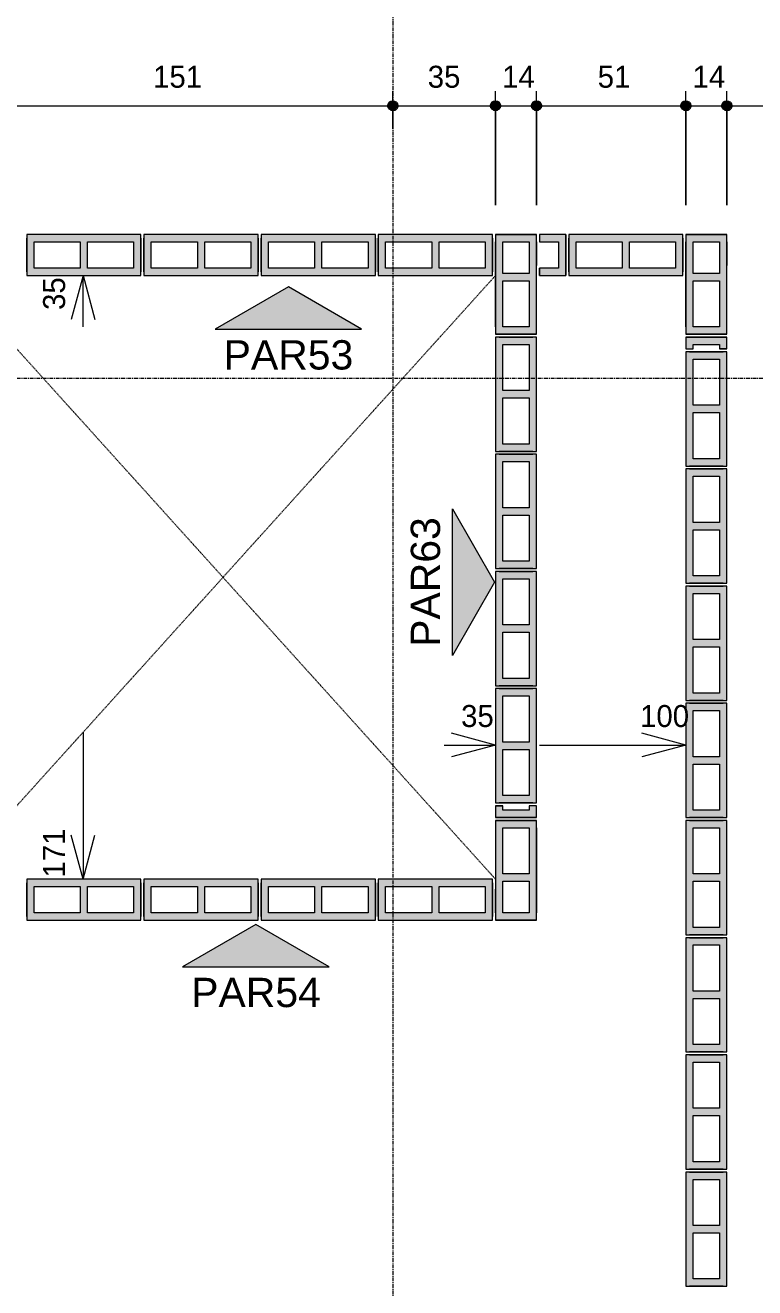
# Model space of a CAD drawing. Header units: centimetres. Extents: x 170 to 14001, y -2277 to 8860.
# Drawn here: x 11865.2 to 12114.2, y 124.7 to 555.7 of the extents above; entities that cross this region are included whole.
import ezdxf

# ---------------------------------------------------------------- set-up
doc = ezdxf.new("R2010")
doc.units = ezdxf.units.CM
doc.linetypes.add('Linha de eixo', pattern=[2.2225, 1.27, -0.3175, 0.3175, -0.3175])
doc.linetypes.add('Projeção', pattern=[0.396875, 0.238125, -0.15875])
for name, color, linetype, lineweight, true_color in [('A-ANNO-DIMS-1', 1, 'Continuous', 9, 0xff0000), ('G-ANNO-SYMB-1', 251, 'Continuous', 9, 0x646464), ('S-BEAM-1', 136, 'Continuous', 9, 0x008080), ('S-BEAM-3', 9, 'Continuous', 9, 0xc0c0c0), ('S-BEAM-7', 116, 'Continuous', 9, 0x008040), ('S-BEAM-8', 142, 'Continuous', 9, 0x0080c0)]:
    doc.layers.add(name, color=color, linetype=linetype, lineweight=lineweight, true_color=true_color)
for name, color, linetype, lineweight in [('A-ANNO-DIMS-50', 7, 'Continuous', 9), ('A-DETL-GENF', 7, 'Continuous', 9), ('A-FLOR-OVHD', 7, 'Projeção', 9), ('G-ANNO-SYMB', 7, 'Continuous', 9), ('S-BEAM', 7, 'Continuous', 9), ('S-BEAM-2', 7, 'Continuous', 13), ('S-GRID-1', 7, 'Linha de eixo', 9)]:
    doc.layers.add(name, color=color, linetype=linetype, lineweight=lineweight)
doc.styles.add('Arial', font='arial.ttf', dxfattribs={"height": 10})
doc.styles.add('Bahnschrift_12', font='', dxfattribs={"height": 7.5})
doc.styles.get('Bahnschrift_12').set_extended_font_data('Bahnschrift')
doc.dimstyles.new('COTA_ACUMULADA', dxfattribs={"dimscale": 30.48, "dimtxt": 8.33133, "dimasz": 0.049213, "dimexe": 0, "dimexo": 0.0625, "dimgap": 0.131234, "dimtad": 0, "dimjust": 2, "dimdec": 0, "dimzin": 0, "dimdsep": 46, "dimtxsty": 'Bahnschrift_12', "dimblk1": 'NONE', "dimblk2": 'OPEN30', "dimsah": 1, "dimcen": 0.09, "dimse1": 1, "dimsd1": 1, "dimazin": 0, "dimtfac": 1, "dimtdec": 4, "dimtix": 1, "dimtmove": 2, "dimatfit": 3, "dimfxl": 0, "dimfxlon": 1, "dimtvp": 1, "dimtolj": 1, "dimtzin": 0, "dimarcsym": 2})
doc.dimstyles.new('Linear_-_2_mm_Arial', dxfattribs={"dimscale": 30.48, "dimtxt": 8.33133, "dimasz": 0.393701, "dimexe": 0.164042, "dimexo": 0.328084, "dimgap": 0.131234, "dimtad": 1, "dimdec": 0, "dimzin": 0, "dimdsep": 46, "dimtxsty": 'Bahnschrift_12', "dimblk1": 'DOTSMALL', "dimblk2": 'DOTSMALL', "dimsah": 1, "dimcen": 0.09, "dimdle": 0.164042, "dimazin": 0, "dimtfac": 1, "dimtdec": 4, "dimtix": 1, "dimtmove": 0, "dimatfit": 3, "dimfxl": 1, "dimtvp": 1, "dimtolj": 1, "dimtzin": 0, "dimarcsym": 2})

# ---------------------------------------------------------------- blocks, each defined once
blk = doc.blocks.new('LEONE - BLOCO 14X39X19 - LEONE - BLOCO 14X39X19-V1-COBERTURA - MODULAÇÃO 1ª FIADA')
at = {"layer": 'S-BEAM-3'}
h = blk.add_hatch(color=256, dxfattribs=at)
h.paths.add_polyline_path([(-19.5, -7), (19.5, -7), (19.5, 7), (-19.5, 7), (-19.5, -4.5)])
h.paths.add_polyline_path([(1.25, -4.5), (1.25, 4.5), (17, 4.5), (17, -4.5)])
h.paths.add_polyline_path([(-1.25, -4.5), (-17, -4.5), (-17, 4.5), (-1.25, 4.5), (-1.25, -4.16)])
at = {"layer": 'A-DETL-GENF'}
for p, q in [((19.5, 7), (-19.5, 7)), ((-19.5, 7), (-19.5, 0)), ((-17, -4.5), (-17, 4.5)), ((-17, 4.5), (-1.25, 4.5)), ((-1.25, 4.5), (-1.25, -4.5)), ((1.25, -4.5), (1.25, 4.5)), ((1.25, 4.5), (17, 4.5)), ((17, 4.5), (17, -4.5)), ((19.5, 0), (19.5, 7)), ((-19.5, 0), (-19.5, -7)), ((19.5, -7), (19.5, 0)), ((-19.5, -7), (19.5, -7)), ((-1.25, -4.5), (-17, -4.5)), ((17, -4.5), (1.25, -4.5))]:
    blk.add_line(p, q, dxfattribs=at)
at = {"layer": 'S-BEAM-2'}
for p, q in [((-19.5, 7), (-19.5, -7)), ((19.5, 7), (-19.5, 7)), ((-19.5, 7), (-19.5, -7)), ((-19.5, -5.75), (-19.5, 5.75)), ((19.5, -7), (19.5, 7)), ((19.5, -7), (19.5, 7)), ((19.5, 5.75), (19.5, -5.75)), ((-19.5, -7), (19.5, -7))]:
    blk.add_line(p, q, dxfattribs=at)
at = {"layer": 'S-BEAM-3'}
for p, q in [((-17, 4.5), (-1.25, 4.5)), ((-17, -4.5), (-17, 4.5)), ((-1.25, 4.5), (-1.25, -4.5)), ((1.25, 4.5), (17, 4.5)), ((1.25, -4.5), (1.25, 4.5)), ((17, 4.5), (17, -4.5)), ((-1.25, -4.5), (-17, -4.5)), ((17, -4.5), (1.25, -4.5))]:
    blk.add_line(p, q, dxfattribs=at)
blk = doc.blocks.new('LEONE - BLOCO 14X39X19 - LEONE - BLOCO 14X39X19-554799-COBERTURA - MODULAÇÃO 1ª FIADA')
at = {"layer": 'S-BEAM-3'}
h = blk.add_hatch(color=256, dxfattribs=at)
h.paths.add_polyline_path([(-13.95, -7), (19.5, -7), (19.5, 7), (-19.5, 7), (-19.5, -7)])
h.paths.add_polyline_path([(-13.95, -4.5), (-17, -4.5), (-17, 4.5), (-1.25, 4.5), (-1.25, -4.5)])
h.paths.add_polyline_path([(1.25, -4.5), (1.25, 4.5), (17, 4.5), (17, -4.5)])
at = {"layer": 'A-DETL-GENF'}
for p, q in [((19.5, 7), (-19.5, 7)), ((-19.5, 7), (-19.5, 0)), ((-17, -4.5), (-17, 4.5)), ((-17, 4.5), (-1.25, 4.5)), ((-1.25, 4.5), (-1.25, -4.5)), ((1.25, -4.5), (1.25, 4.5)), ((1.25, 4.5), (17, 4.5)), ((17, 4.5), (17, -4.5)), ((19.5, 0), (19.5, 7)), ((-19.5, 0), (-19.5, -7)), ((19.5, -7), (19.5, 0)), ((-19.5, -7), (19.5, -7)), ((-1.25, -4.5), (-17, -4.5)), ((17, -4.5), (1.25, -4.5))]:
    blk.add_line(p, q, dxfattribs=at)
at = {"layer": 'S-BEAM-2'}
for p, q in [((-19.5, 7), (-19.5, -7)), ((19.5, 7), (-19.5, 7)), ((-19.5, 7), (-19.5, -7)), ((-19.5, -5.75), (-19.5, 5.75)), ((19.5, -7), (19.5, 7)), ((19.5, -7), (19.5, 7)), ((19.5, 5.75), (19.5, -5.75)), ((-19.5, -7), (19.5, -7))]:
    blk.add_line(p, q, dxfattribs=at)
at = {"layer": 'S-BEAM-3'}
for p, q in [((-17, 4.5), (-1.25, 4.5)), ((-17, -4.5), (-17, 4.5)), ((-1.25, 4.5), (-1.25, -4.5)), ((1.25, 4.5), (17, 4.5)), ((1.25, -4.5), (1.25, 4.5)), ((17, 4.5), (17, -4.5)), ((-1.25, -4.5), (-17, -4.5)), ((17, -4.5), (1.25, -4.5))]:
    blk.add_line(p, q, dxfattribs=at)
blk = doc.blocks.new('LEONE - BLOCO 14x34x19 - LEONE - BLOCO 14x34x19-V2-COBERTURA - MODULAÇÃO 1ª FIADA')
at = {"layer": 'S-BEAM-8'}
h = blk.add_hatch(color=256, dxfattribs=at)
h.paths.add_polyline_path([(-14.5, 0), (-14.5, -7), (19.5, -7), (19.5, 7), (-14.5, 7), (-14.5, 4.5)])
h.paths.add_polyline_path([(-12, -4.5), (-12, 4.5), (-1.25, 4.5), (-1.25, -4.5)])
h.paths.add_polyline_path([(1.25, -4.5), (1.25, 4.5), (17, 4.5), (17, -4.5), (2.5, -4.5)])
at = {"layer": 'A-DETL-GENF'}
for p, q in [((-14.5, 7), (-14.5, 0)), ((2.5, 7), (-14.5, 7)), ((-12, -4.5), (-12, 4.5)), ((-12, 4.5), (-1.25, 4.5)), ((-1.25, 4.5), (-1.25, -4.5)), ((1.25, 4.5), (17, 4.5)), ((1.25, -4.5), (1.25, 4.5)), ((19.5, 7), (2.5, 7)), ((17, 4.5), (17, -4.5)), ((19.5, 0), (19.5, 7)), ((-14.5, 0), (-14.5, -7)), ((19.5, -7), (19.5, 0)), ((-14.5, -7), (2.5, -7)), ((-1.25, -4.5), (-12, -4.5)), ((17, -4.5), (1.25, -4.5)), ((2.5, -7), (19.5, -7))]:
    blk.add_line(p, q, dxfattribs=at)
at = {"layer": 'S-BEAM-2'}
for p, q in [((-14.5, 7), (-14.5, -7)), ((19.5, 7), (-14.5, 7)), ((-14.5, 7), (-14.5, -7)), ((-14.5, -7), (-14.5, 6.8804)), ((-14.5, 5.75), (-14.5, -5.75)), ((-14.5, -5.75), (-14.5, 5.75)), ((-12, 7), (-3.9375, 7)), ((-12, 7), (-3.9375, 7)), ((17, 7), (-12, 7)), ((19.5, -7), (19.5, 7)), ((19.5, 7), (19.5, -7)), ((19.5, -7), (19.5, 7)), ((19.5, -5.75), (19.5, 5.75)), ((19.5, 5.75), (19.5, -5.75)), ((-14.5, -7), (19.5, -7)), ((-12, -7), (-3.9375, -7)), ((-12, -7), (-3.9375, -7)), ((17, -7), (-12, -7))]:
    blk.add_line(p, q, dxfattribs=at)
at = {"layer": 'S-BEAM-3'}
for p, q in [((-12, 4.5), (-1.25, 4.5)), ((-12, -4.5), (-12, 4.5)), ((-1.25, 4.5), (-1.25, -4.5)), ((1.25, 4.5), (17, 4.5)), ((1.25, -4.5), (1.25, 4.5)), ((17, 4.5), (17, -4.5)), ((-1.25, -4.5), (-12, -4.5)), ((17, -4.5), (1.25, -4.5))]:
    blk.add_line(p, q, dxfattribs=at)
blk = doc.blocks.new('LEONE - BLOCO 14x34x19 - LEONE - BLOCO 14x34x19-V3-COBERTURA - MODULAÇÃO 1ª FIADA')
at = {"layer": 'S-BEAM-8'}
h = blk.add_hatch(color=256, dxfattribs=at)
h.paths.add_polyline_path([(19.5, 4.069), (19.5, 7), (-14.5, 7), (-14.5, -7), (19.5, -7), (19.5, 0)])
h.paths.add_polyline_path([(17, 4.5), (17, -4.5), (1.25, -4.5), (1.25, 4.5), (10.5461, 4.5)])
h.paths.add_polyline_path([(-1.25, -4.5), (-12, -4.5), (-12, 4.5), (-1.25, 4.5)])
at = {"layer": 'A-DETL-GENF'}
for p, q in [((-14.5, 7), (-14.5, 0)), ((2.5, 7), (-14.5, 7)), ((-12, -4.5), (-12, 4.5)), ((-12, 4.5), (-1.25, 4.5)), ((-1.25, 4.5), (-1.25, -4.5)), ((1.25, 4.5), (17, 4.5)), ((1.25, -4.5), (1.25, 4.5)), ((19.5, 7), (2.5, 7)), ((17, 4.5), (17, -4.5)), ((19.5, 0), (19.5, 7)), ((-14.5, 0), (-14.5, -7)), ((19.5, -7), (19.5, 0)), ((-14.5, -7), (2.5, -7)), ((-1.25, -4.5), (-12, -4.5)), ((17, -4.5), (1.25, -4.5)), ((2.5, -7), (19.5, -7))]:
    blk.add_line(p, q, dxfattribs=at)
at = {"layer": 'S-BEAM-2'}
for p, q in [((-14.5, 7), (-14.5, -7)), ((19.5, 7), (-14.5, 7)), ((-14.5, 7), (-14.5, -7)), ((-14.5, -7), (-14.5, 6.8804)), ((-14.5, 5.75), (-14.5, -5.75)), ((-14.5, -5.75), (-14.5, 5.75)), ((-12, 7), (-3.9375, 7)), ((-12, 7), (-3.9375, 7)), ((17, 7), (-12, 7)), ((19.5, -7), (19.5, 7)), ((19.5, 7), (19.5, -7)), ((19.5, -7), (19.5, 7)), ((19.5, -5.75), (19.5, 5.75)), ((19.5, 5.75), (19.5, -5.75)), ((-14.5, -7), (19.5, -7)), ((-12, -7), (-3.9375, -7)), ((-12, -7), (-3.9375, -7)), ((17, -7), (-12, -7))]:
    blk.add_line(p, q, dxfattribs=at)
at = {"layer": 'S-BEAM-3'}
for p, q in [((-12, 4.5), (-1.25, 4.5)), ((-12, -4.5), (-12, 4.5)), ((-1.25, 4.5), (-1.25, -4.5)), ((1.25, 4.5), (17, 4.5)), ((1.25, -4.5), (1.25, 4.5)), ((17, 4.5), (17, -4.5)), ((-1.25, -4.5), (-12, -4.5)), ((17, -4.5), (1.25, -4.5))]:
    blk.add_line(p, q, dxfattribs=at)
blk = doc.blocks.new('LEONE - BLOCO 14x09x19 - LEONE - BLOCO 14x09x19-535447-COBERTURA - MODULAÇÃO 1ª FIADA')
at = {"layer": 'S-BEAM-1'}
blk.add_hatch(color=256, dxfattribs=at).paths.add_polyline_path([(-2, 7), (-4.5, 7), (-4.5, -7), (4.5, -7), (4.5, -4.5), (-2, -4.5), (-2, 4.5), (4.5, 4.5), (4.5, 7), (0, 7)])
at = {"layer": 'A-DETL-GENF'}
for p, q in [((-4.5, 7), (-4.5, 0)), ((0, 7), (-4.5, 7)), ((-2, -4.5), (-2, 4.5)), ((-2, 4.5), (4.5, 4.5)), ((4.5, 7), (0, 7)), ((4.5, 4.5), (4.5, 7)), ((-4.5, 0), (-4.5, -7)), ((-4.5, -7), (0, -7)), ((4.5, -4.5), (-2, -4.5)), ((0, -7), (4.5, -7)), ((4.5, -7), (4.5, -4.5))]:
    blk.add_line(p, q, dxfattribs=at)
at = {"layer": 'S-BEAM-2'}
for p, q in [((4.5, 7), (-4.5, 7)), ((-4.5, 7), (-4.5, -7)), ((-4.5, -7), (-4.5, 7)), ((-4.5, 5.75), (-4.5, -5.75)), ((-4.5, -5.75), (-4.5, 5.75)), ((4.5, 7), (4.5, 4.5)), ((-4.5, -7), (4.5, -7)), ((4.5, -7), (4.5, -4.5))]:
    blk.add_line(p, q, dxfattribs=at)
at = {"layer": 'S-BEAM-3'}
for p, q in [((-2, 4.5), (4.5, 4.5)), ((-2, -4.5), (-2, 4.5)), ((4.5, -4.5), (-2, -4.5))]:
    blk.add_line(p, q, dxfattribs=at)
blk = doc.blocks.new('LEONE - BLOCO 14x04x19 - LEONE - BLOCO 14x04x19-533013-COBERTURA - MODULAÇÃO 1ª FIADA')
at = {"layer": 'S-BEAM-7'}
blk.add_hatch(color=256, dxfattribs=at).paths.add_polyline_path([(-2.5, 0), (-2.5, -7), (1.5, -7), (1.5, -4.5), (0, -4.5), (0, 4.5), (1.5, 4.5), (1.5, 7), (-2.5, 7), (-2.5, 0.97)])
at = {"layer": 'A-DETL-GENF'}
for p, q in [((1.5, 7), (-2.5, 7)), ((-2.5, 7), (-2.5, 0)), ((0, 4.5), (1.5, 4.5)), ((0, -4.5), (0, 4.5)), ((1.5, 4.5), (1.5, 7)), ((-2.5, 0), (-2.5, -7)), ((-2.5, -7), (1.5, -7)), ((1.5, -4.5), (0, -4.5)), ((1.5, -7), (1.5, -4.5))]:
    blk.add_line(p, q, dxfattribs=at)
at = {"layer": 'S-BEAM-2'}
for p, q in [((1.5, 7), (-2.5, 7)), ((-2.5, -7), (-2.5, 7)), ((1.5, 7), (1.5, 4.5)), ((-2.5, -7), (1.5, -7)), ((1.5, -7), (1.5, -4.5))]:
    blk.add_line(p, q, dxfattribs=at)
at = {"layer": 'S-BEAM-3'}
for p, q in [((0, -4.5), (0, 4.5)), ((0, 4.5), (1.5, 4.5)), ((1.5, -4.5), (0, -4.5))]:
    blk.add_line(p, q, dxfattribs=at)
blk = doc.blocks.new('Elevação - Número de detalhe-142644-COBERTURA - MODULAÇÃO 1ª FIADA')
at = {"layer": 'G-ANNO-SYMB-1'}
blk.add_hatch(color=256, dxfattribs=at).paths.add_polyline_path([(0.5, 0), (-0.5, 0), (0, 0.2887)])
at = {"layer": 'G-ANNO-SYMB'}
for p, q in [((0, 0.2887), (-0.5, 0)), ((0.5, 0), (0, 0.2887)), ((-0.5, 0), (0.5, 0))]:
    blk.add_line(p, q, dxfattribs=at)
blk = doc.blocks.new('DIMBLOCK59-COBERTURA - MODULAÇÃO 1ª FIADA')
at = {"layer": 'A-ANNO-DIMS-50', "lineweight": 35, "true_color": 0xff0000}
h = blk.add_hatch(color=1, dxfattribs=at)
edge = h.paths.add_edge_path()
edge.add_arc((11839.73, 528.21), 1.5, 0, 360)
h = blk.add_hatch(color=1, dxfattribs=at)
edge = h.paths.add_edge_path()
edge.add_arc((11990.73, 528.21), 1.5, 0, 360)
at = {"layer": 'A-ANNO-DIMS-50', "color": 1, "true_color": 0xff0000}
for p, q in [((11839.73, 499.76), (11839.73, 533.21)), ((11990.73, 520.33), (11990.73, 533.21)), ((11839.73, 528.21), (11990.73, 528.21)), ((11839.73, 528.21), (11839.73, 499.76)), ((11990.73, 528.21), (11990.73, 520.33))]:
    blk.add_line(p, q, dxfattribs=at)
at = {"layer": 'A-ANNO-DIMS-50', "color": 1, "lineweight": 35, "true_color": 0xff0000}
for centre in [(11839.73, 528.21), (11990.73, 528.21)]:
    blk.add_circle(centre, 1.5, dxfattribs=at)
at = {"layer": 'A-ANNO-DIMS-50', "color": 0, "insert": (11908.86, 541.86), "char_height": 7.5, "width": 15.2994, "attachment_point": 1, "line_spacing_factor": 1.009858, "style": 'Bahnschrift_12'}
blk.add_mtext('151', dxfattribs=at)
blk = doc.blocks.new('_DotSmall')
at = {"color": 0, "linetype": 'ByBlock', "const_width": 0.5}
blk.add_lwpolyline([(-0.0625, 0, 1), (0.0625, 0, 1)], format="xyb", close=True, dxfattribs=at)
blk = doc.blocks.new('DIMBLOCK60-COBERTURA - MODULAÇÃO 1ª FIADA')
at = {"layer": 'A-ANNO-DIMS-50', "lineweight": 35, "true_color": 0xff0000}
h = blk.add_hatch(color=1, dxfattribs=at)
edge = h.paths.add_edge_path()
edge.add_arc((11990.73, 528.21), 1.5, 0, 360)
h = blk.add_hatch(color=1, dxfattribs=at)
edge = h.paths.add_edge_path()
edge.add_arc((12025.73, 528.21), 1.5, 0, 360)
at = {"layer": 'A-ANNO-DIMS-50', "color": 1, "true_color": 0xff0000}
for p, q in [((11990.73, 520.33), (11990.73, 533.21)), ((12025.73, 494.24), (12025.73, 533.21)), ((11990.73, 528.21), (12025.73, 528.21)), ((11990.73, 528.21), (11990.73, 520.33)), ((12025.73, 528.21), (12025.73, 494.24))]:
    blk.add_line(p, q, dxfattribs=at)
at = {"layer": 'A-ANNO-DIMS-50', "color": 1, "lineweight": 35, "true_color": 0xff0000}
for centre in [(11990.73, 528.21), (12025.73, 528.21)]:
    blk.add_circle(centre, 1.5, dxfattribs=at)
at = {"layer": 'A-ANNO-DIMS-50', "color": 0, "insert": (12002.61, 541.86), "char_height": 7.5, "width": 13.4816, "attachment_point": 1, "line_spacing_factor": 1.009858, "style": 'Bahnschrift_12'}
blk.add_mtext('35', dxfattribs=at)
blk = doc.blocks.new('DIMBLOCK61-COBERTURA - MODULAÇÃO 1ª FIADA')
at = {"layer": 'A-ANNO-DIMS-50', "lineweight": 35, "true_color": 0xff0000}
h = blk.add_hatch(color=1, dxfattribs=at)
edge = h.paths.add_edge_path()
edge.add_arc((12025.73, 528.21), 1.5, 0, 360)
h = blk.add_hatch(color=1, dxfattribs=at)
edge = h.paths.add_edge_path()
edge.add_arc((12039.73, 528.21), 1.5, 0, 360)
at = {"layer": 'A-ANNO-DIMS-50', "color": 1, "true_color": 0xff0000}
for p, q in [((12025.73, 494.24), (12025.73, 533.21)), ((12039.73, 494.24), (12039.73, 533.21)), ((12025.73, 528.21), (12039.73, 528.21)), ((12025.73, 528.21), (12025.73, 494.24)), ((12039.73, 528.21), (12039.73, 494.24))]:
    blk.add_line(p, q, dxfattribs=at)
at = {"layer": 'A-ANNO-DIMS-50', "color": 1, "lineweight": 35, "true_color": 0xff0000}
for centre in [(12025.73, 528.21), (12039.73, 528.21)]:
    blk.add_circle(centre, 1.5, dxfattribs=at)
at = {"layer": 'A-ANNO-DIMS-50', "color": 0, "insert": (12028, 541.86), "char_height": 7.5, "width": 11.3609, "attachment_point": 1, "line_spacing_factor": 1.009858, "style": 'Bahnschrift_12'}
blk.add_mtext('14', dxfattribs=at)
blk = doc.blocks.new('DIMBLOCK62-COBERTURA - MODULAÇÃO 1ª FIADA')
at = {"layer": 'A-ANNO-DIMS-50', "lineweight": 35, "true_color": 0xff0000}
h = blk.add_hatch(color=1, dxfattribs=at)
edge = h.paths.add_edge_path()
edge.add_arc((12039.73, 528.21), 1.5, 0, 360)
h = blk.add_hatch(color=1, dxfattribs=at)
edge = h.paths.add_edge_path()
edge.add_arc((12090.73, 528.21), 1.5, 0, 360)
at = {"layer": 'A-ANNO-DIMS-50', "color": 1, "true_color": 0xff0000}
for p, q in [((12039.73, 494.24), (12039.73, 533.21)), ((12090.73, 494.24), (12090.73, 533.21)), ((12039.73, 528.21), (12090.73, 528.21)), ((12039.73, 528.21), (12039.73, 494.24)), ((12090.73, 528.21), (12090.73, 494.24))]:
    blk.add_line(p, q, dxfattribs=at)
at = {"layer": 'A-ANNO-DIMS-50', "color": 1, "lineweight": 35, "true_color": 0xff0000}
for centre in [(12039.73, 528.21), (12090.73, 528.21)]:
    blk.add_circle(centre, 1.5, dxfattribs=at)
at = {"layer": 'A-ANNO-DIMS-50', "color": 0, "insert": (12060.62, 541.86), "char_height": 7.5, "width": 11.0579, "attachment_point": 1, "line_spacing_factor": 1.009858, "style": 'Bahnschrift_12'}
blk.add_mtext('51', dxfattribs=at)
blk = doc.blocks.new('DIMBLOCK63-COBERTURA - MODULAÇÃO 1ª FIADA')
at = {"layer": 'A-ANNO-DIMS-50', "lineweight": 35, "true_color": 0xff0000}
h = blk.add_hatch(color=1, dxfattribs=at)
edge = h.paths.add_edge_path()
edge.add_arc((12090.73, 528.21), 1.5, 0, 360)
h = blk.add_hatch(color=1, dxfattribs=at)
edge = h.paths.add_edge_path()
edge.add_arc((12104.73, 528.21), 1.5, 0, 360)
at = {"layer": 'A-ANNO-DIMS-50', "color": 1, "true_color": 0xff0000}
for p, q in [((12090.73, 494.24), (12090.73, 533.21)), ((12104.73, 494.24), (12104.73, 533.21)), ((12090.73, 528.21), (12104.73, 528.21)), ((12090.73, 528.21), (12090.73, 494.24)), ((12104.73, 528.21), (12104.73, 494.24))]:
    blk.add_line(p, q, dxfattribs=at)
at = {"layer": 'A-ANNO-DIMS-50', "color": 1, "lineweight": 35, "true_color": 0xff0000}
for centre in [(12090.73, 528.21), (12104.73, 528.21)]:
    blk.add_circle(centre, 1.5, dxfattribs=at)
at = {"layer": 'A-ANNO-DIMS-50', "color": 0, "insert": (12093, 541.86), "char_height": 7.5, "width": 11.3609, "attachment_point": 1, "line_spacing_factor": 1.009858, "style": 'Bahnschrift_12'}
blk.add_mtext('14', dxfattribs=at)
blk = doc.blocks.new('DIMBLOCK64-COBERTURA - MODULAÇÃO 1ª FIADA')
at = {"layer": 'A-ANNO-DIMS-50', "lineweight": 35, "true_color": 0xff0000}
h = blk.add_hatch(color=1, dxfattribs=at)
edge = h.paths.add_edge_path()
edge.add_arc((12104.73, 528.21), 1.5, 0, 360)
h = blk.add_hatch(color=1, dxfattribs=at)
edge = h.paths.add_edge_path()
edge.add_arc((12890.73, 528.21), 1.5, 0, 360)
at = {"layer": 'A-ANNO-DIMS-50', "color": 1, "true_color": 0xff0000}
for p, q in [((12104.73, 494.24), (12104.73, 533.21)), ((12890.73, 520.33), (12890.73, 533.21)), ((12104.73, 528.21), (12890.73, 528.21)), ((12104.73, 528.21), (12104.73, 494.24)), ((12890.73, 528.21), (12890.73, 520.33))]:
    blk.add_line(p, q, dxfattribs=at)
at = {"layer": 'A-ANNO-DIMS-50', "color": 1, "lineweight": 35, "true_color": 0xff0000}
for centre in [(12104.73, 528.21), (12890.73, 528.21)]:
    blk.add_circle(centre, 1.5, dxfattribs=at)
at = {"layer": 'A-ANNO-DIMS-50', "color": 0, "insert": (12489.4, 541.86), "char_height": 7.5, "width": 19.9952, "attachment_point": 1, "line_spacing_factor": 1.009858, "style": 'Bahnschrift_12'}
blk.add_mtext('786', dxfattribs=at)
blk = doc.blocks.new('DIMBLOCK99-COBERTURA - MODULAÇÃO 1ª FIADA')
at = {"layer": 'A-ANNO-DIMS-50', "color": 1, "true_color": 0xff0000}
for p, q in [((11884.97, 470.24), (11880.95, 455.24)), ((11884.97, 470.24), (11888.99, 455.24)), ((11884.97, 452.74), (11884.97, 470.24)), ((11884.97, 470.24), (11884.97, 470.24)), ((11884.97, 470.24), (11884.97, 470.24))]:
    blk.add_line(p, q, dxfattribs=at)
at = {"layer": 'A-ANNO-DIMS-50', "color": 0, "insert": (11871.32, 458.51), "char_height": 7.5, "width": 13.4816, "attachment_point": 1, "rotation": 90, "line_spacing_factor": 1.009858, "style": 'Bahnschrift_12'}
blk.add_mtext('35', dxfattribs=at)
blk = doc.blocks.new('_None')
blk = doc.blocks.new('_Open30')
at = {"color": 0, "linetype": 'ByBlock', "lineweight": -2}
for p, q in [((-1, 0.27), (0, 0)), ((0, 0), (-1, -0.27)), ((0, 0), (-1, 0))]:
    blk.add_line(p, q, dxfattribs=at)
blk = doc.blocks.new('DIMBLOCK106-COBERTURA - MODULAÇÃO 1ª FIADA')
at = {"layer": 'A-ANNO-DIMS-50', "color": 1, "true_color": 0xff0000}
for p, q in [((11884.97, 314.24), (11884.97, 264.24)), ((11884.97, 264.24), (11880.95, 279.24)), ((11884.97, 264.24), (11888.99, 279.24)), ((11884.97, 264.24), (11884.97, 264.24)), ((11884.97, 264.24), (11884.97, 264.24))]:
    blk.add_line(p, q, dxfattribs=at)
at = {"layer": 'A-ANNO-DIMS-50', "color": 0, "insert": (11871.32, 264.74), "char_height": 7.5, "width": 14.8449, "attachment_point": 1, "rotation": 90, "line_spacing_factor": 1.009858, "style": 'Bahnschrift_12'}
blk.add_mtext('171', dxfattribs=at)
blk = doc.blocks.new('DIMBLOCK108-COBERTURA - MODULAÇÃO 1ª FIADA')
at = {"layer": 'A-ANNO-DIMS-50', "color": 1, "true_color": 0xff0000}
for p, q in [((12025.73, 310), (12010.73, 314.02)), ((12008.23, 310), (12025.73, 310)), ((12025.73, 310), (12010.73, 305.98)), ((12025.73, 310), (12025.73, 310)), ((12025.73, 310), (12025.73, 310))]:
    blk.add_line(p, q, dxfattribs=at)
at = {"layer": 'A-ANNO-DIMS-50', "color": 0, "insert": (12014, 323.65), "char_height": 7.5, "width": 13.4816, "attachment_point": 1, "line_spacing_factor": 1.009858, "style": 'Bahnschrift_12'}
blk.add_mtext('35', dxfattribs=at)
blk = doc.blocks.new('DIMBLOCK109-COBERTURA - MODULAÇÃO 1ª FIADA')
at = {"layer": 'A-ANNO-DIMS-50', "color": 1, "true_color": 0xff0000}
for p, q in [((12090.73, 310), (12075.73, 314.02)), ((12040.73, 310), (12090.73, 310)), ((12090.73, 310), (12075.73, 305.98)), ((12090.73, 310), (12090.73, 310)), ((12090.73, 310), (12090.73, 310))]:
    blk.add_line(p, q, dxfattribs=at)
at = {"layer": 'A-ANNO-DIMS-50', "color": 0, "insert": (12075.08, 323.65), "char_height": 7.5, "width": 18.1774, "attachment_point": 1, "line_spacing_factor": 1.009858, "style": 'Bahnschrift_12'}
blk.add_mtext('100', dxfattribs=at)

msp = doc.modelspace()

# ---------------------------------------------------------------- linework, layer by layer
at = {"layer": 'A-FLOR-OVHD'}
for p, q in [((11839.73, 470.24), (12025.73, 264.24)), ((11839.73, 264.24), (12025.73, 470.24))]:
    msp.add_line(p, q, dxfattribs=at)
at = {"layer": 'S-GRID-1'}
for p, q in [((11990.73, 921.64), (11990.73, -623.1)), ((10926.69, 435.24), (13936, 435.24))]:
    msp.add_line(p, q, dxfattribs=at)

# ---------------------------------------------------------------- block references
at = {"layer": 'G-ANNO-SYMB', "xscale": 49.99999999999998, "yscale": 49.99999999999998, "zscale": 49.99999999999998}
for p in [(11955.03, 451.97), (11943.95, 234.33)]:
    msp.add_blockref('Elevação - Número de detalhe-142644-COBERTURA - MODULAÇÃO 1ª FIADA', p, dxfattribs=at)
at = {"layer": 'G-ANNO-SYMB', "extrusion": (0, 0, -1), "xscale": 49.99999999999998, "yscale": 49.99999999999998, "zscale": 49.99999999999998, "rotation": 90.00000000000044}
msp.add_blockref('Elevação - Número de detalhe-142644-COBERTURA - MODULAÇÃO 1ª FIADA', (-12011.01, 365.58), dxfattribs=at)
at = {"layer": 'S-BEAM'}
for name, p in [('LEONE - BLOCO 14X39X19 - LEONE - BLOCO 14X39X19-V1-COBERTURA - MODULAÇÃO 1ª FIADA', (11885.23, 477.24)), ('LEONE - BLOCO 14X39X19 - LEONE - BLOCO 14X39X19-V1-COBERTURA - MODULAÇÃO 1ª FIADA', (11925.23, 477.24)), ('LEONE - BLOCO 14X39X19 - LEONE - BLOCO 14X39X19-554799-COBERTURA - MODULAÇÃO 1ª FIADA', (11965.23, 477.24)), ('LEONE - BLOCO 14X39X19 - LEONE - BLOCO 14X39X19-V1-COBERTURA - MODULAÇÃO 1ª FIADA', (12005.23, 477.24)), ('LEONE - BLOCO 14X39X19 - LEONE - BLOCO 14X39X19-V1-COBERTURA - MODULAÇÃO 1ª FIADA', (11885.23, 257.24)), ('LEONE - BLOCO 14X39X19 - LEONE - BLOCO 14X39X19-V1-COBERTURA - MODULAÇÃO 1ª FIADA', (11925.23, 257.24)), ('LEONE - BLOCO 14X39X19 - LEONE - BLOCO 14X39X19-554799-COBERTURA - MODULAÇÃO 1ª FIADA', (11965.23, 257.24)), ('LEONE - BLOCO 14X39X19 - LEONE - BLOCO 14X39X19-V1-COBERTURA - MODULAÇÃO 1ª FIADA', (12005.23, 257.24))]:
    msp.add_blockref(name, p, dxfattribs=at)
for name, p, rotation in [('LEONE - BLOCO 14x34x19 - LEONE - BLOCO 14x34x19-V3-COBERTURA - MODULAÇÃO 1ª FIADA', (12032.73, 469.74), 269.9999999999997), ('LEONE - BLOCO 14x09x19 - LEONE - BLOCO 14x09x19-535447-COBERTURA - MODULAÇÃO 1ª FIADA', (12045.23, 477.24), 180), ('LEONE - BLOCO 14X39X19 - LEONE - BLOCO 14X39X19-554799-COBERTURA - MODULAÇÃO 1ª FIADA', (12070.23, 477.24), 180), ('LEONE - BLOCO 14x34x19 - LEONE - BLOCO 14x34x19-V3-COBERTURA - MODULAÇÃO 1ª FIADA', (12097.73, 469.74), 269.9999999999997), ('LEONE - BLOCO 14X39X19 - LEONE - BLOCO 14X39X19-554799-COBERTURA - MODULAÇÃO 1ª FIADA', (12032.73, 429.74), 89.9999999999999), ('LEONE - BLOCO 14x04x19 - LEONE - BLOCO 14x04x19-533013-COBERTURA - MODULAÇÃO 1ª FIADA', (12097.73, 446.74), 269.9999999999997), ('LEONE - BLOCO 14X39X19 - LEONE - BLOCO 14X39X19-554799-COBERTURA - MODULAÇÃO 1ª FIADA', (12097.73, 424.74), 89.9999999999999), ('LEONE - BLOCO 14X39X19 - LEONE - BLOCO 14X39X19-554799-COBERTURA - MODULAÇÃO 1ª FIADA', (12032.73, 389.74), 89.9999999999999), ('LEONE - BLOCO 14X39X19 - LEONE - BLOCO 14X39X19-554799-COBERTURA - MODULAÇÃO 1ª FIADA', (12097.73, 384.74), 89.9999999999999), ('LEONE - BLOCO 14X39X19 - LEONE - BLOCO 14X39X19-554799-COBERTURA - MODULAÇÃO 1ª FIADA', (12032.73, 349.74), 89.9999999999999), ('LEONE - BLOCO 14X39X19 - LEONE - BLOCO 14X39X19-554799-COBERTURA - MODULAÇÃO 1ª FIADA', (12097.73, 344.74), 89.9999999999999), ('LEONE - BLOCO 14X39X19 - LEONE - BLOCO 14X39X19-554799-COBERTURA - MODULAÇÃO 1ª FIADA', (12032.73, 309.74), 89.9999999999999), ('LEONE - BLOCO 14X39X19 - LEONE - BLOCO 14X39X19-554799-COBERTURA - MODULAÇÃO 1ª FIADA', (12097.73, 304.74), 89.9999999999999), ('LEONE - BLOCO 14x04x19 - LEONE - BLOCO 14x04x19-533013-COBERTURA - MODULAÇÃO 1ª FIADA', (12032.73, 287.74), 89.9999999999999), ('LEONE - BLOCO 14x34x19 - LEONE - BLOCO 14x34x19-V2-COBERTURA - MODULAÇÃO 1ª FIADA', (12032.73, 264.74), 89.9999999999999), ('LEONE - BLOCO 14X39X19 - LEONE - BLOCO 14X39X19-554799-COBERTURA - MODULAÇÃO 1ª FIADA', (12097.73, 264.74), 89.9999999999999), ('LEONE - BLOCO 14X39X19 - LEONE - BLOCO 14X39X19-554799-COBERTURA - MODULAÇÃO 1ª FIADA', (12097.73, 224.74), 89.9999999999999), ('LEONE - BLOCO 14X39X19 - LEONE - BLOCO 14X39X19-554799-COBERTURA - MODULAÇÃO 1ª FIADA', (12097.73, 184.74), 89.9999999999999), ('LEONE - BLOCO 14X39X19 - LEONE - BLOCO 14X39X19-554799-COBERTURA - MODULAÇÃO 1ª FIADA', (12097.73, 144.74), 89.9999999999999)]:
    msp.add_blockref(name, p, dxfattribs=dict(at, rotation=rotation))

# ---------------------------------------------------------------- texts
at = {"layer": 'G-ANNO-SYMB', "char_height": 10, "width": 54.9156, "attachment_point": 1, "style": 'Arial'}
for s, insert in [('PAR53', (11932.95, 448.18)), ('PAR54', (11921.87, 230.54))]:
    msp.add_mtext(s, dxfattribs=dict(at, insert=insert))
at = {"layer": 'G-ANNO-SYMB', "insert": (11996.82, 343.51), "char_height": 10, "width": 54.9156, "attachment_point": 1, "rotation": 90, "style": 'Arial'}
msp.add_mtext('PAR63', dxfattribs=at)

# ---------------------------------------------------------------- dimensions: what is measured, and where the dimension line sits
at = {"layer": 'A-ANNO-DIMS-1'}
for base, p1, p2, override, picture, middle in [((11990.73, 528.21), (11839.73, 489.76), (11990.73, 530.33), {"dimpost": '<>', "dimfxl": 156.355578}, 'DIMBLOCK59-COBERTURA - MODULAÇÃO 1ª FIADA', (11915.23, 536)), ((12025.73, 528.21), (11990.73, 530.33), (12025.73, 484.24), {"dimpost": '<>', "dimfxl": 57.874169}, 'DIMBLOCK60-COBERTURA - MODULAÇÃO 1ª FIADA', (12008.23, 536.04)), ((12039.73, 528.21), (12025.73, 484.24), (12039.73, 484.24), {"dimpost": '<>', "dimfxl": 14}, 'DIMBLOCK61-COBERTURA - MODULAÇÃO 1ª FIADA', (12032.73, 535.97)), ((12090.73, 528.21), (12039.73, 484.24), (12090.73, 484.24), {"dimpost": '<>', "dimfxl": 51}, 'DIMBLOCK62-COBERTURA - MODULAÇÃO 1ª FIADA', (12065.23, 536)), ((12104.73, 528.21), (12090.73, 484.24), (12104.73, 484.24), {"dimpost": '<>', "dimfxl": 14}, 'DIMBLOCK63-COBERTURA - MODULAÇÃO 1ª FIADA', (12097.73, 535.97)), ((12890.73, 528.21), (12104.73, 484.24), (12890.73, 530.33), {"dimpost": '<>', "dimfxl": 787.350252}, 'DIMBLOCK64-COBERTURA - MODULAÇÃO 1ª FIADA', (12497.73, 536.04))]:
    dim = msp.add_linear_dim(base=base, p1=p1, p2=p2, dimstyle='Linear_-_2_mm_Arial', override=override, dxfattribs=at)
    dim.commit()
    dim.dimension.update_dxf_attribs({"geometry": picture, "text_midpoint": middle})
for base, p2, override, picture, middle in [((11884.97, 470.24), (11884.97, 470.24), {"dimpost": '<>', "dimfxl": 35}, 'DIMBLOCK99-COBERTURA - MODULAÇÃO 1ª FIADA', (11876.32, 465.25)), ((11884.97, 264.24), (11884.97, 264.24), {"dimpost": '<>', "dimfxl": 171}, 'DIMBLOCK106-COBERTURA - MODULAÇÃO 1ª FIADA', (11876.32, 272.17))]:
    dim = msp.add_linear_dim(base=base, p1=(11884.97, 435.24), p2=p2, angle=90, dimstyle='COTA_ACUMULADA', override=override, dxfattribs=at)
    dim.commit()
    dim.dimension.update_dxf_attribs({"geometry": picture, "text_midpoint": middle, "dimtype": 160, "text_rotation": 90})
for base, p2, override, picture, middle in [((12025.73, 310), (12025.73, 310), {"dimpost": '<>', "dimfxl": 35}, 'DIMBLOCK108-COBERTURA - MODULAÇÃO 1ª FIADA', (12020.74, 318.65)), ((12090.73, 310), (12090.73, 310), {"dimpost": '<>', "dimfxl": 100}, 'DIMBLOCK109-COBERTURA - MODULAÇÃO 1ª FIADA', (12084.17, 318.65))]:
    dim = msp.add_linear_dim(base=base, p1=(11990.73, 310), p2=p2, dimstyle='COTA_ACUMULADA', override=override, dxfattribs=at)
    dim.commit()
    dim.dimension.update_dxf_attribs({"geometry": picture, "text_midpoint": middle, "dimtype": 160})

doc.saveas('drawing.dxf')
